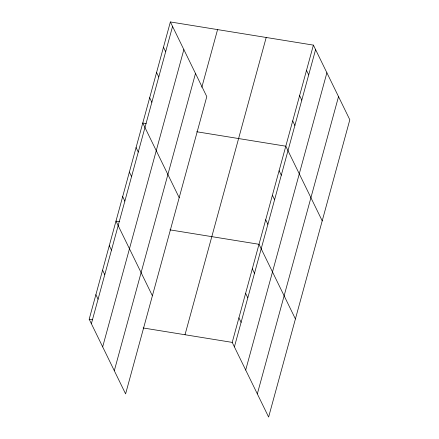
<?xml version="1.0" encoding="UTF-8"?>
<svg xmlns="http://www.w3.org/2000/svg" width="439" height="439" viewBox="0 0 439 439"><rect width="100%" height="100%" fill="white"/><g stroke="black" fill="none" stroke-linecap="round" stroke-linejoin="round"><path stroke-width="0.66" d="M170.376 21.95L206.791 96.613L125.598 393.882L89.183 319.219L170.376 21.95L313.402 45.118L349.817 119.781L268.624 417.05L232.209 342.387L313.402 45.118M91.378 323.713L172.565 26.444M102.671 346.87L183.859 49.602M114.305 370.725L195.498 73.456M201.825 87.257L217.574 29.594M185.011 334.743L266.204 37.474M234.404 346.881L315.592 49.612M245.697 370.039L326.885 72.77M257.331 393.893L338.524 96.624M146.143 123.568L142.768 123.019L179.183 197.682M196.721 131.76L285.794 146.192L322.21 220.85M119.348 221.668L115.978 221.119L152.393 295.782M169.931 229.86L259.005 244.287L295.42 318.95M89.183 319.219L92.558 319.768M143.136 327.96L232.209 342.387M306.499 70.388L308.694 74.882M299.601 95.653L301.791 100.152M292.698 120.923L294.893 125.417M279.1 170.716L281.289 175.21M272.399 195.24L274.594 199.734M265.699 219.763L267.894 224.258M163.473 47.22L165.668 51.714M156.569 72.484L158.764 76.979M252.304 268.816L254.499 273.31M245.61 293.34L247.799 297.834M149.672 97.754L151.861 102.249M238.909 317.863L241.099 322.358M136.074 147.548L138.263 152.042M129.373 172.072L131.563 176.566M122.673 196.595L124.868 201.089M109.278 245.642L111.473 250.142M102.578 270.172L104.773 274.666M95.883 294.695L98.073 299.189"/></g></svg>
